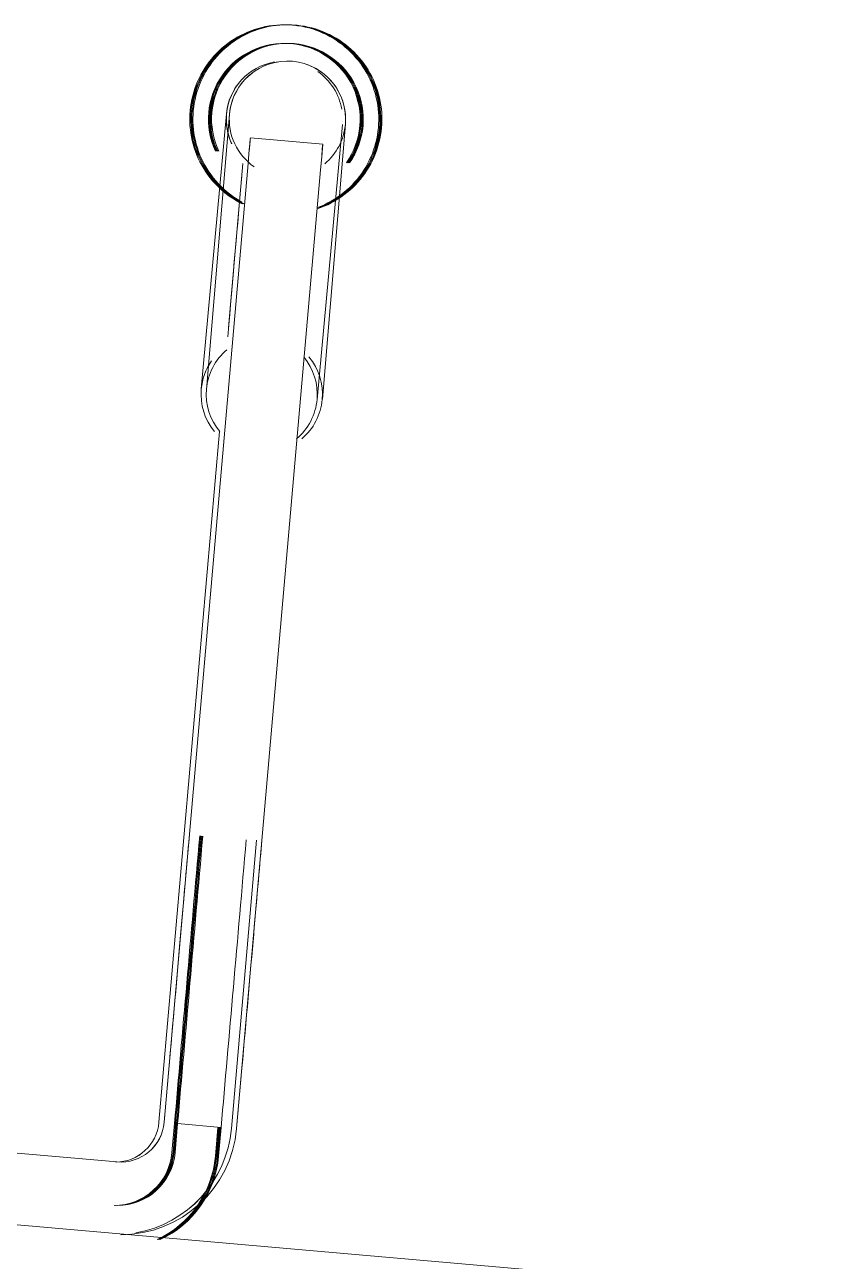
# Model space of a CAD drawing. Header units: millimetres. Extents: x 4237772 to 4686020, y -673 to 29459.
# Drawn here: x 4496188 to 4496244.1, y 16892.3 to 16977.4 of the extents above; entities that cross this region are included whole.
import ezdxf

# ---------------------------------------------------------------- set-up
doc = ezdxf.new("R2010")
doc.units = ezdxf.units.MM
doc.layers.add('Q-SPCQ', color=91, linetype='Continuous', lineweight=5)

# ---------------------------------------------------------------- blocks, each defined once
blk = doc.blocks.new('Static Line_Sayfa_Metal Deck_Pan Mount - Up to 15 _ pitch - Max 2 Users-1846359-SECTION - GRIDS B1-B2')
at = {"layer": 'Q-SPCQ'}
for p, q in [((4470574.365, 16971.236), (4470572.621, 16952.31)), ((4470574.563, 16971.204), (4470572.977, 16952.277)), ((4470580.587, 16951.576), (4470582.331, 16970.502)), ((4470580.95, 16951.609), (4470582.535, 16970.536)), ((4470580.981, 16969.158), (4470576, 16969.594)), ((4470571.809, 16921.671), (4470575.845, 16967.83)), ((4470575.484, 16967.83), (4470574.495, 16956.526)), ((4470580.826, 16967.394), (4470576.79, 16921.236)), ((4470569.713, 16901.853), (4470573.87, 16949.372)), ((4470571.807, 16921.671), (4470570.073, 16901.853)), ((4470576.43, 16921.267), (4470574.693, 16901.417)), ((4470575.054, 16901.417), (4470576.788, 16921.236)), ((4470570.075, 16901.853), (4470570.438, 16906.002)), ((4470575.419, 16905.566), (4470575.056, 16901.417)), ((4470616.578, 16889.842), (4470472.389, 16902.457)), ((4470570.605, 16899.773), (4470570.78, 16901.766)), ((4470570.781, 16901.766), (4470570.606, 16899.773)), ((4470570.678, 16899.773), (4470570.852, 16901.766)), ((4470570.853, 16901.766), (4470570.679, 16899.773)), ((4470570.75, 16899.773), (4470570.925, 16901.766)), ((4470570.926, 16901.766), (4470570.751, 16899.773)), ((4470570.823, 16899.773), (4470570.997, 16901.766)), ((4470570.998, 16901.766), (4470570.824, 16899.773)), ((4470573.987, 16901.504), (4470570.998, 16901.766)), ((4470573.768, 16901.504), (4470573.594, 16899.512)), ((4470573.595, 16899.512), (4470573.769, 16901.504)), ((4470573.841, 16901.504), (4470573.666, 16899.512)), ((4470573.668, 16899.512), (4470573.842, 16901.504)), ((4470573.913, 16901.504), (4470573.739, 16899.512)), ((4470573.74, 16899.512), (4470573.914, 16901.504)), ((4470573.986, 16901.504), (4470573.811, 16899.512)), ((4470573.812, 16899.512), (4470573.987, 16901.504)), ((4470544.908, 16901.043), (4470566.825, 16899.126))]:
    blk.add_line(p, q, dxfattribs=at)
at = {"layer": 'Q-SPCQ', "flags": 128}
for points in [[(4470578.331, 16977.37), (4470578.071, 16977.365), (4470577.811, 16977.35), (4470577.553, 16977.324), (4470577.295, 16977.287), (4470577.04, 16977.241), (4470576.786, 16977.184), (4470576.535, 16977.117), (4470576.286, 16977.04), (4470576.041, 16976.954), (4470575.8, 16976.857), (4470575.562, 16976.751), (4470575.329, 16976.636), (4470575.101, 16976.511), (4470574.878, 16976.378), (4470574.661, 16976.235), (4470574.449, 16976.084), (4470574.244, 16975.925), (4470574.045, 16975.757), (4470573.853, 16975.582), (4470573.668, 16975.399), (4470573.491, 16975.209), (4470573.321, 16975.012), (4470573.16, 16974.808), (4470573.006, 16974.598), (4470572.861, 16974.382), (4470572.725, 16974.161), (4470572.598, 16973.934), (4470572.48, 16973.702), (4470572.372, 16973.466), (4470572.273, 16973.226), (4470572.183, 16972.982), (4470572.104, 16972.734), (4470572.034, 16972.483), (4470571.975, 16972.23), (4470571.926, 16971.975), (4470571.886, 16971.718), (4470571.858, 16971.46), (4470571.839, 16971.2), (4470571.831, 16970.941), (4470571.834, 16970.681), (4470571.846, 16970.421), (4470571.87, 16970.162), (4470571.903, 16969.904), (4470571.947, 16969.648), (4470572.001, 16969.394), (4470572.065, 16969.142), (4470572.139, 16968.892), (4470572.223, 16968.646), (4470572.317, 16968.404), (4470572.42, 16968.165), (4470572.533, 16967.931), (4470572.656, 16967.702), (4470572.787, 16967.477), (4470572.927, 16967.258), (4470573.076, 16967.045), (4470573.233, 16966.838), (4470573.398, 16966.637), (4470573.571, 16966.443), (4470573.752, 16966.257), (4470573.94, 16966.077), (4470574.136, 16965.906), (4470574.337, 16965.742), (4470574.546, 16965.586), (4470574.76, 16965.439), (4470574.98, 16965.301), (4470575.206, 16965.171), (4470575.436, 16965.051)], [(4470578.403, 16977.37), (4470578.143, 16977.365), (4470577.884, 16977.35), (4470577.625, 16977.324), (4470577.368, 16977.287), (4470577.112, 16977.241), (4470576.858, 16977.184), (4470576.607, 16977.117), (4470576.359, 16977.04), (4470576.114, 16976.954), (4470575.872, 16976.857), (4470575.635, 16976.751), (4470575.402, 16976.636), (4470575.174, 16976.511), (4470574.951, 16976.378), (4470574.733, 16976.235), (4470574.522, 16976.084), (4470574.316, 16975.925), (4470574.117, 16975.757), (4470573.925, 16975.582), (4470573.741, 16975.399), (4470573.563, 16975.209), (4470573.394, 16975.012), (4470573.232, 16974.808), (4470573.079, 16974.598), (4470572.934, 16974.382), (4470572.798, 16974.161), (4470572.671, 16973.934), (4470572.553, 16973.702), (4470572.444, 16973.466), (4470572.345, 16973.226), (4470572.256, 16972.982), (4470572.176, 16972.734), (4470572.107, 16972.483), (4470572.047, 16972.23), (4470571.998, 16971.975), (4470571.959, 16971.718), (4470571.93, 16971.46), (4470571.912, 16971.2), (4470571.904, 16970.941), (4470571.906, 16970.681), (4470571.919, 16970.421), (4470571.942, 16970.162), (4470571.976, 16969.904), (4470572.019, 16969.648), (4470572.073, 16969.394), (4470572.137, 16969.142), (4470572.212, 16968.892), (4470572.296, 16968.646), (4470572.39, 16968.404), (4470572.493, 16968.165), (4470572.606, 16967.931), (4470572.728, 16967.702), (4470572.859, 16967.477), (4470572.999, 16967.258), (4470573.148, 16967.045), (4470573.305, 16966.838), (4470573.471, 16966.637), (4470573.644, 16966.443), (4470573.825, 16966.257), (4470574.013, 16966.077), (4470574.208, 16965.906), (4470574.41, 16965.742), (4470574.618, 16965.586), (4470574.833, 16965.439), (4470575.053, 16965.301), (4470575.278, 16965.171), (4470575.508, 16965.051)], [(4470578.476, 16977.37), (4470578.216, 16977.365), (4470577.956, 16977.35), (4470577.698, 16977.324), (4470577.44, 16977.287), (4470577.184, 16977.241), (4470576.931, 16977.184), (4470576.68, 16977.117), (4470576.431, 16977.04), (4470576.186, 16976.954), (4470575.945, 16976.857), (4470575.707, 16976.751), (4470575.474, 16976.636), (4470575.246, 16976.511), (4470575.023, 16976.378), (4470574.806, 16976.235), (4470574.594, 16976.084), (4470574.389, 16975.925), (4470574.19, 16975.757), (4470573.998, 16975.582), (4470573.813, 16975.399), (4470573.636, 16975.209), (4470573.466, 16975.012), (4470573.304, 16974.808), (4470573.151, 16974.598), (4470573.006, 16974.382), (4470572.87, 16974.161), (4470572.743, 16973.934), (4470572.625, 16973.702), (4470572.517, 16973.466), (4470572.418, 16973.226), (4470572.328, 16972.982), (4470572.249, 16972.734), (4470572.179, 16972.483), (4470572.12, 16972.23), (4470572.07, 16971.975), (4470572.031, 16971.718), (4470572.003, 16971.46), (4470571.984, 16971.2), (4470571.976, 16970.941), (4470571.979, 16970.681), (4470571.991, 16970.421), (4470572.015, 16970.162), (4470572.048, 16969.904), (4470572.092, 16969.648), (4470572.146, 16969.394), (4470572.21, 16969.142), (4470572.284, 16968.892), (4470572.368, 16968.646), (4470572.462, 16968.404), (4470572.565, 16968.165), (4470572.678, 16967.931), (4470572.8, 16967.702), (4470572.932, 16967.477), (4470573.072, 16967.258), (4470573.221, 16967.045), (4470573.378, 16966.838), (4470573.543, 16966.637), (4470573.716, 16966.443), (4470573.897, 16966.257), (4470574.085, 16966.077), (4470574.281, 16965.906), (4470574.482, 16965.742), (4470574.691, 16965.586), (4470574.905, 16965.439), (4470575.125, 16965.301), (4470575.35, 16965.171), (4470575.581, 16965.051)], [(4470578.548, 16977.37), (4470578.288, 16977.365), (4470578.029, 16977.35), (4470577.77, 16977.324), (4470577.513, 16977.287), (4470577.257, 16977.241), (4470577.003, 16977.184), (4470576.752, 16977.117), (4470576.504, 16977.04), (4470576.259, 16976.954), (4470576.017, 16976.857), (4470575.78, 16976.751), (4470575.547, 16976.636), (4470575.319, 16976.511), (4470575.096, 16976.378), (4470574.878, 16976.235), (4470574.667, 16976.084), (4470574.461, 16975.925), (4470574.262, 16975.757), (4470574.07, 16975.582), (4470573.885, 16975.399), (4470573.708, 16975.209), (4470573.538, 16975.012), (4470573.377, 16974.808), (4470573.224, 16974.598), (4470573.079, 16974.382), (4470572.943, 16974.161), (4470572.816, 16973.934), (4470572.698, 16973.702), (4470572.589, 16973.466), (4470572.49, 16973.226), (4470572.401, 16972.982), (4470572.321, 16972.734), (4470572.252, 16972.483), (4470572.192, 16972.23), (4470572.143, 16971.975), (4470572.104, 16971.718), (4470572.075, 16971.46), (4470572.057, 16971.2), (4470572.049, 16970.941), (4470572.051, 16970.681), (4470572.064, 16970.421), (4470572.087, 16970.162), (4470572.121, 16969.904), (4470572.164, 16969.648), (4470572.218, 16969.394), (4470572.282, 16969.142), (4470572.357, 16968.892), (4470572.441, 16968.646), (4470572.534, 16968.404), (4470572.638, 16968.165), (4470572.751, 16967.931), (4470572.873, 16967.702), (4470573.004, 16967.477), (4470573.144, 16967.258), (4470573.293, 16967.045), (4470573.45, 16966.838), (4470573.616, 16966.637), (4470573.789, 16966.443), (4470573.97, 16966.257), (4470574.158, 16966.077), (4470574.353, 16965.906), (4470574.555, 16965.742), (4470574.763, 16965.586), (4470574.977, 16965.439), (4470575.198, 16965.301), (4470575.423, 16965.171)], [(4470578.899, 16977.346), (4470578.64, 16977.363), (4470578.38, 16977.37), (4470578.333, 16977.37)], [(4470578.972, 16977.346), (4470578.712, 16977.363), (4470578.452, 16977.37), (4470578.405, 16977.37)], [(4470579.044, 16977.346), (4470578.785, 16977.363), (4470578.525, 16977.37), (4470578.478, 16977.37)], [(4470579.117, 16977.346), (4470578.857, 16977.363), (4470578.597, 16977.37), (4470578.55, 16977.37)], [(4470580.623, 16964.787), (4470580.864, 16964.883), (4470581.101, 16964.989), (4470581.334, 16965.105), (4470581.562, 16965.23), (4470581.785, 16965.363), (4470582.003, 16965.506), (4470582.215, 16965.657), (4470582.42, 16965.816), (4470582.619, 16965.984), (4470582.811, 16966.159), (4470582.996, 16966.342), (4470583.173, 16966.532), (4470583.343, 16966.729), (4470583.504, 16966.933), (4470583.658, 16967.142), (4470583.802, 16967.358), (4470583.938, 16967.58), (4470584.065, 16967.807), (4470584.183, 16968.038), (4470584.292, 16968.275), (4470584.391, 16968.515), (4470584.48, 16968.759), (4470584.56, 16969.007), (4470584.629, 16969.257), (4470584.689, 16969.51), (4470584.738, 16969.766), (4470584.777, 16970.023), (4470584.806, 16970.281), (4470584.824, 16970.54), (4470584.832, 16970.8), (4470584.83, 16971.06), (4470584.817, 16971.32), (4470584.794, 16971.579), (4470584.761, 16971.837), (4470584.717, 16972.093), (4470584.663, 16972.347), (4470584.599, 16972.599), (4470584.525, 16972.848), (4470584.44, 16973.094), (4470584.347, 16973.337), (4470584.243, 16973.575), (4470584.13, 16973.809), (4470584.008, 16974.039), (4470583.877, 16974.263), (4470583.737, 16974.482), (4470583.588, 16974.696), (4470583.431, 16974.903), (4470583.265, 16975.103), (4470583.092, 16975.297), (4470582.911, 16975.484), (4470582.723, 16975.663), (4470582.528, 16975.835), (4470582.326, 16975.999), (4470582.118, 16976.155), (4470581.904, 16976.302), (4470581.684, 16976.44), (4470581.458, 16976.57), (4470581.228, 16976.69), (4470580.993, 16976.801), (4470580.753, 16976.903), (4470580.51, 16976.995), (4470580.264, 16977.077), (4470580.014, 16977.149), (4470579.761, 16977.211), (4470579.507, 16977.263), (4470579.25, 16977.305), (4470578.992, 16977.337), (4470578.899, 16977.346)], [(4470580.695, 16964.787), (4470580.936, 16964.883), (4470581.174, 16964.989), (4470581.407, 16965.105), (4470581.635, 16965.23), (4470581.858, 16965.363), (4470582.075, 16965.506), (4470582.287, 16965.657), (4470582.492, 16965.816), (4470582.691, 16965.984), (4470582.883, 16966.159), (4470583.068, 16966.342), (4470583.245, 16966.532), (4470583.415, 16966.729), (4470583.577, 16966.933), (4470583.73, 16967.142), (4470583.875, 16967.358), (4470584.011, 16967.58), (4470584.138, 16967.807), (4470584.256, 16968.038), (4470584.364, 16968.275), (4470584.463, 16968.515), (4470584.553, 16968.759), (4470584.632, 16969.007), (4470584.702, 16969.257), (4470584.761, 16969.51), (4470584.811, 16969.766), (4470584.85, 16970.023), (4470584.878, 16970.281), (4470584.897, 16970.54), (4470584.905, 16970.8), (4470584.902, 16971.06), (4470584.89, 16971.32), (4470584.866, 16971.579), (4470584.833, 16971.837), (4470584.789, 16972.093), (4470584.735, 16972.347), (4470584.671, 16972.599), (4470584.597, 16972.848), (4470584.513, 16973.094), (4470584.419, 16973.337), (4470584.316, 16973.575), (4470584.203, 16973.809), (4470584.081, 16974.039), (4470583.949, 16974.263), (4470583.809, 16974.482), (4470583.66, 16974.696), (4470583.503, 16974.903), (4470583.338, 16975.103), (4470583.165, 16975.297), (4470582.984, 16975.484), (4470582.796, 16975.663), (4470582.601, 16975.835), (4470582.399, 16975.999), (4470582.19, 16976.155), (4470581.976, 16976.302), (4470581.756, 16976.44), (4470581.531, 16976.57), (4470581.3, 16976.69), (4470581.065, 16976.801), (4470580.826, 16976.903), (4470580.583, 16976.995), (4470580.336, 16977.077), (4470580.086, 16977.149), (4470579.834, 16977.211), (4470579.579, 16977.263), (4470579.322, 16977.305), (4470579.064, 16977.337), (4470578.972, 16977.346)], [(4470580.767, 16964.787), (4470581.009, 16964.883), (4470581.246, 16964.989), (4470581.479, 16965.105), (4470581.707, 16965.23), (4470581.93, 16965.363), (4470582.148, 16965.506), (4470582.359, 16965.657), (4470582.565, 16965.816), (4470582.764, 16965.984), (4470582.956, 16966.159), (4470583.14, 16966.342), (4470583.318, 16966.532), (4470583.487, 16966.729), (4470583.649, 16966.933), (4470583.802, 16967.142), (4470583.947, 16967.358), (4470584.083, 16967.58), (4470584.21, 16967.807), (4470584.328, 16968.038), (4470584.437, 16968.275), (4470584.536, 16968.515), (4470584.625, 16968.759), (4470584.705, 16969.007), (4470584.774, 16969.257), (4470584.834, 16969.51), (4470584.883, 16969.766), (4470584.922, 16970.023), (4470584.951, 16970.281), (4470584.969, 16970.54), (4470584.977, 16970.8), (4470584.975, 16971.06), (4470584.962, 16971.32), (4470584.939, 16971.579), (4470584.905, 16971.837), (4470584.862, 16972.093), (4470584.808, 16972.347), (4470584.744, 16972.599), (4470584.669, 16972.848), (4470584.585, 16973.094), (4470584.492, 16973.337), (4470584.388, 16973.575), (4470584.275, 16973.809), (4470584.153, 16974.039), (4470584.022, 16974.263), (4470583.882, 16974.482), (4470583.733, 16974.696), (4470583.576, 16974.903), (4470583.41, 16975.103), (4470583.237, 16975.297), (4470583.056, 16975.484), (4470582.868, 16975.663), (4470582.673, 16975.835), (4470582.471, 16975.999), (4470582.263, 16976.155), (4470582.048, 16976.302), (4470581.828, 16976.44), (4470581.603, 16976.57), (4470581.373, 16976.69), (4470581.138, 16976.801), (4470580.898, 16976.903), (4470580.655, 16976.995), (4470580.408, 16977.077), (4470580.159, 16977.149), (4470579.906, 16977.211), (4470579.652, 16977.263), (4470579.395, 16977.305), (4470579.137, 16977.337), (4470579.044, 16977.346)], [(4470580.595, 16964.7), (4470580.84, 16964.787), (4470581.081, 16964.883), (4470581.319, 16964.989), (4470581.552, 16965.105), (4470581.78, 16965.23), (4470582.003, 16965.363), (4470582.22, 16965.506), (4470582.432, 16965.657), (4470582.637, 16965.816), (4470582.836, 16965.984), (4470583.028, 16966.159), (4470583.213, 16966.342), (4470583.39, 16966.532), (4470583.56, 16966.729), (4470583.722, 16966.933), (4470583.875, 16967.142), (4470584.02, 16967.358), (4470584.156, 16967.58), (4470584.283, 16967.807), (4470584.401, 16968.038), (4470584.509, 16968.275), (4470584.608, 16968.515), (4470584.698, 16968.759), (4470584.777, 16969.007), (4470584.847, 16969.257), (4470584.906, 16969.51), (4470584.956, 16969.766), (4470584.995, 16970.023), (4470585.023, 16970.281), (4470585.042, 16970.54), (4470585.05, 16970.8), (4470585.047, 16971.06), (4470585.035, 16971.32), (4470585.011, 16971.579), (4470584.978, 16971.837), (4470584.934, 16972.093), (4470584.88, 16972.347), (4470584.816, 16972.599), (4470584.742, 16972.848), (4470584.658, 16973.094), (4470584.564, 16973.337), (4470584.461, 16973.575), (4470584.348, 16973.809), (4470584.225, 16974.039), (4470584.094, 16974.263), (4470583.954, 16974.482), (4470583.805, 16974.696), (4470583.648, 16974.903), (4470583.483, 16975.103), (4470583.31, 16975.297), (4470583.129, 16975.484), (4470582.941, 16975.663), (4470582.745, 16975.835), (4470582.544, 16975.999), (4470582.335, 16976.155), (4470582.121, 16976.302), (4470581.901, 16976.44), (4470581.675, 16976.57), (4470581.445, 16976.69), (4470581.21, 16976.801), (4470580.971, 16976.903), (4470580.728, 16976.995), (4470580.481, 16977.077), (4470580.231, 16977.149), (4470579.979, 16977.211), (4470579.724, 16977.263), (4470579.467, 16977.305), (4470579.209, 16977.337), (4470579.117, 16977.346)]]:
    blk.add_lwpolyline(points, dxfattribs=at)
at = {"layer": 'Q-SPCQ'}
for centre, radius, start, end in [((4470578.331, 16970.87), 5.219, 85, 205), ((4470578.333, 16970.87), 5.219, 85, 205), ((4470578.403, 16970.87), 5.219, 85, 205), ((4470578.405, 16970.87), 5.219, 85, 205), ((4470578.476, 16970.87), 5.219, 85, 205), ((4470578.478, 16970.87), 5.219, 85, 205), ((4470578.548, 16970.87), 5.219, 85, 205), ((4470578.55, 16970.87), 5.219, 85, 205), ((4470578.331, 16970.87), 5.219, 325, 85), ((4470578.333, 16970.87), 5.219, 325, 85), ((4470578.403, 16970.87), 5.219, 325, 85), ((4470578.405, 16970.87), 5.219, 325, 85), ((4470578.476, 16970.87), 5.219, 325, 85), ((4470578.478, 16970.87), 5.219, 325, 85), ((4470578.548, 16970.87), 5.219, 325, 85), ((4470578.55, 16970.87), 5.219, 325, 85), ((4470578.348, 16970.869), 4, 100, 175), ((4470578.549, 16970.87), 4, 355, 175), ((4470578.549, 16970.87), 4, 100, 175), ((4470578.549, 16970.87), 4, 355, 70), ((4470578.348, 16970.869), 4, 10, 55), ((4470578.332, 16970.87), 4, 145, 175), ((4470578.332, 16970.87), 4, 175, 205), ((4470578.348, 16970.869), 4, 175, 205), ((4470578.549, 16970.87), 4, 175, 235), ((4470578.549, 16970.87), 4, 175, 205), ((4470578.549, 16970.87), 4, 310, 355), ((4470578.549, 16970.87), 4, 340, 355), ((4470576.963, 16951.943), 4, 130, 175), ((4470576.604, 16951.943), 4, 145, 175), ((4470576.604, 16951.943), 4, 355, 40), ((4470576.963, 16951.943), 4, 355, 40), ((4470576.604, 16951.943), 4, 175, 220), ((4470576.963, 16951.943), 4, 175, 220), ((4470576.604, 16951.943), 4, 310, 355), ((4470576.963, 16951.943), 4, 310, 355), ((4470566.722, 16902.114), 3, 270, 355), ((4470566.724, 16902.114), 3, 270, 355), ((4470567.084, 16902.114), 3, 265, 355), ((4470567.086, 16902.114), 3, 265, 355), ((4470567.084, 16902.114), 8, 270, 355), ((4470567.086, 16902.114), 8, 270, 355), ((4470566.722, 16902.114), 8, 280, 355), ((4470566.724, 16902.114), 8, 280, 355), ((4470566.621, 16900.122), 4, 270, 355), ((4470566.622, 16900.122), 4, 270, 355), ((4470566.693, 16900.122), 4, 270, 355), ((4470566.694, 16900.122), 4, 270, 355), ((4470566.765, 16900.122), 4, 270, 355), ((4470566.767, 16900.122), 4, 270, 355), ((4470566.838, 16900.122), 4, 270, 355), ((4470566.839, 16900.122), 4, 270, 355), ((4470566.621, 16900.122), 7, 295, 355), ((4470566.622, 16900.122), 7, 295, 355), ((4470566.693, 16900.122), 7, 295, 355), ((4470566.694, 16900.122), 7, 295, 355), ((4470566.765, 16900.122), 7, 295, 355), ((4470566.767, 16900.122), 7, 295, 355), ((4470566.838, 16900.122), 7, 295, 355), ((4470566.839, 16900.122), 7, 295, 355)]:
    blk.add_arc(centre, radius, start, end, dxfattribs=at)
for centre, major_axis, start_param, end_param in [((4470574.475, 16952.161), (1.525, 17.433), 5.829401, 6.588618), ((4470579.455, 16951.725), (1.525, 17.433), 5.8294, 6.588619), ((4470574.114, 16952.161), (1.525, 17.433), 4.965463, 5.724681), ((4470574.114, 16952.161), (0.654, 7.471), 6.283178, 7.330384), ((4470574.114, 16952.161), (0.654, 7.471), 5.235983, 6.283185), ((4470570.438, 16906.002), (1.525, 17.433), 4.71239, 5.8294), ((4470573.484, 16932.648), (6.101, 69.734), 1.730486, 2.02958), ((4470573.556, 16932.648), (6.101, 69.734), 1.730577, 2.02958), ((4470573.628, 16932.648), (6.101, 69.734), 1.730668, 2.02958), ((4470573.701, 16932.648), (6.101, 69.734), 1.730759, 2.02958), ((4470576.689, 16932.386), (6.101, 69.734), 1.730759, 2.02958), ((4470575.419, 16905.566), (1.525, 17.433), 4.71239, 5.829401)]:
    blk.add_ellipse(centre, major_axis=major_axis, ratio=0.000014, start_param=start_param, end_param=end_param, dxfattribs=at)

msp = doc.modelspace()

# ---------------------------------------------------------------- block references
at = {"layer": 'Q-SPCQ'}
msp.add_blockref('Static Line_Sayfa_Metal Deck_Pan Mount - Up to 15 _ pitch - Max 2 Users-1846359-SECTION - GRIDS B1-B2', (25627.547, 0), dxfattribs=at)

doc.saveas('drawing.dxf')
